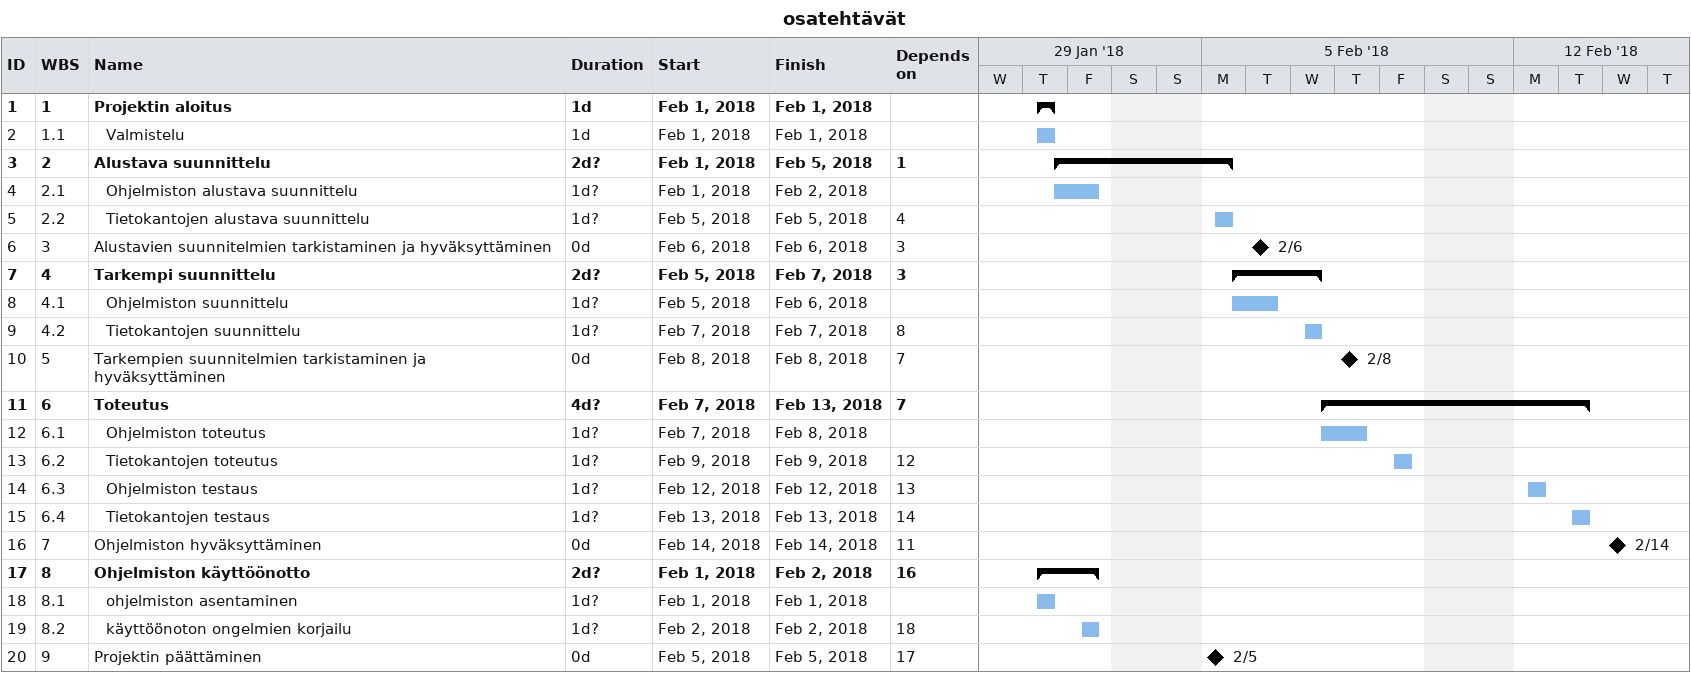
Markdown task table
osatehtävät

| ID | WBS | Task | Duration | Start | Finish | Predecessors |
|---|---|---|---|---|---|---|
| 1 | 1 | **Projektin aloitus** | 1d | 2018-02-01 | 2018-02-01 |  |
| 2 | 1.1 | Valmistelu | 1d | 2018-02-01 | 2018-02-01 |  |
| 3 | 2 | **Alustava suunnittelu** | 2d? | 2018-02-01 | 2018-02-05 | 1 |
| 4 | 2.1 | Ohjelmiston alustava suunnittelu | 1d? | 2018-02-01 | 2018-02-02 |  |
| 5 | 2.2 | Tietokantojen alustava suunnittelu | 1d? | 2018-02-05 | 2018-02-05 | 4 |
| 6 | 3 | Alustavien suunnitelmien tarkistaminen ja hyväksyttäminen | 0d | 2018-02-06 | 2018-02-06 | 3 |
| 7 | 4 | **Tarkempi suunnittelu** | 2d? | 2018-02-05 | 2018-02-07 | 3 |
| 8 | 4.1 | Ohjelmiston suunnittelu | 1d? | 2018-02-05 | 2018-02-06 |  |
| 9 | 4.2 | Tietokantojen suunnittelu | 1d? | 2018-02-07 | 2018-02-07 | 8 |
| 10 | 5 | Tarkempien suunnitelmien tarkistaminen ja hyväksyttäminen | 0d | 2018-02-08 | 2018-02-08 | 7 |
| 11 | 6 | **Toteutus** | 4d? | 2018-02-07 | 2018-02-13 | 7 |
| 12 | 6.1 | Ohjelmiston toteutus | 1d? | 2018-02-07 | 2018-02-08 |  |
| 13 | 6.2 | Tietokantojen toteutus | 1d? | 2018-02-09 | 2018-02-09 | 12 |
| 14 | 6.3 | Ohjelmiston testaus | 1d? | 2018-02-12 | 2018-02-12 | 13 |
| 15 | 6.4 | Tietokantojen testaus | 1d? | 2018-02-13 | 2018-02-13 | 14 |
| 16 | 7 | Ohjelmiston hyväksyttäminen | 0d | 2018-02-14 | 2018-02-14 | 11 |
| 17 | 8 | **Ohjelmiston käyttöönotto** | 2d? | 2018-02-01 | 2018-02-02 | 16 |
| 18 | 8.1 | ohjelmiston asentaminen | 1d? | 2018-02-01 | 2018-02-01 |  |
| 19 | 8.2 | käyttöönoton ongelmien korjailu | 1d? | 2018-02-02 | 2018-02-02 | 18 |
| 20 | 9 | Projektin päättäminen | 0d | 2018-02-05 | 2018-02-05 | 17 |
